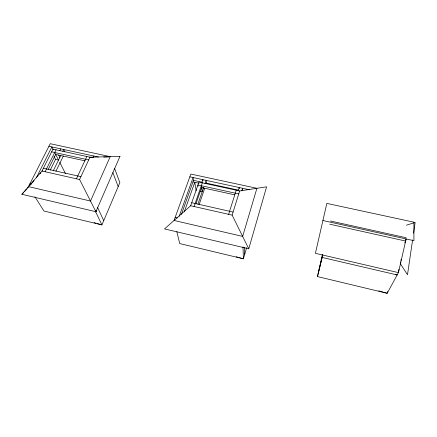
<?xml version="1.0" encoding="UTF-8"?>
<svg xmlns="http://www.w3.org/2000/svg" width="437" height="437" viewBox="0 0 437 437"><rect width="100%" height="100%" fill="white"/><g stroke="black" fill="none" stroke-linecap="round" stroke-linejoin="round"><path stroke-width="0.66" d="M412.599 239.88L407.497 274.736L400.439 263.866L400.745 261.867M413.582 233.178L415.15 222.449L406.383 225.202M404.738 242.852L405.656 241.06L405.957 239.077M400.953 260.534L401.155 259.201M398.959 269.236L398.435 272.628L387.182 293.293L317.486 276.583L322.353 254.705M387.482 291.435L387.182 293.293L378.721 290.862M322.757 254.858L322.184 257.459L397.173 274.949L395.201 274.398M322.845 220.505L413.926 240.678L413.905 222.182L326.832 203.391L315.405 253.329L398.435 272.628L406.137 238.952M318.169 273.507L322.746 254.853M317.486 276.583L322.774 255.044M248.762 248.79L266.597 186.812L239.662 190.964L198.966 182.098L190.658 205.745L164.536 228.906L248.762 248.79L232.134 215.13L239.662 190.964M246.632 247.67L243.398 258.824L179.738 243.562L176.805 231.654M241.781 190.843L242.573 188.271L242.639 190.494M238.22 190.756L239.225 187.544L239.268 188.658M228.633 214.338L236.226 190.215M197.934 204.057L203.686 187.413M205.013 183.567L206.122 180.366L206.483 183.174M199.032 204.822L204.729 188.271M195.863 204.003L201.572 187.566L234.724 194.842M201.736 182.857L202.85 179.662L203.003 180.781M194.072 206.515L202.32 182.83M181.388 214.398L193.542 180.355L193.078 177.542L179.175 216.32M184.272 211.869L194.782 182.3L196.169 190.854M95.348 211.934L95.905 211.721L119.967 156.391L89.94 157.189L52.975 149.154L42.001 171.025L21.85 194.268L95.905 211.721L96.391 211.426L95.779 210.213M93.201 157.238L93.764 156.014M95.905 211.721L79.6 179.52L89.94 157.189L89.394 157.478L93.485 157.369M76.431 178.804L86.821 156.512M55.914 171.244L63.338 156.053M53.216 170.872L60.716 155.605M62.813 151.333L63.715 149.498L64.84 151.825M50.195 170.195L55.619 159.221M59.842 150.683L60.743 148.853M48.125 169.583L55.657 154.419L85.073 160.86M45.098 171.725L56.018 149.815M36.282 177.87L51.866 146.93L53.358 149.842M23.795 192.466L21.85 194.268M24.691 191.433L26.477 189.368M27.373 188.336L28.716 186.79M29.612 185.763L34.081 180.607M39.898 173.899L40.794 172.872M119.405 156.675L119.967 156.391M42.58 170.807L42.001 171.025L79.6 179.52M103.716 157.096L109.174 156.949M48.922 146.291L98.456 157.03M189.833 176.838L249.429 189.756M193.64 180.377L202.271 182.256M206.253 183.125L238.771 190.204M192.903 181.89L199.07 183.234M51.626 151.836L88.667 159.931M238.739 193.924L197.95 184.998L198.136 186.222M200.201 191.33L202.184 191.767L201.304 185.736M330.481 221.018L406.159 237.755M329.771 224.203L405.656 241.06M43.4 168.24L80.916 176.679M191.712 202.73L233.09 212.054M190.658 205.745L232.134 215.13M29.885 183.84L31.202 184.146M175.144 217.451L177.378 217.965M236.215 256.748L238.176 257.311M239.481 257.688L243.398 258.824L242.999 246.883M94.102 222.624L96.058 223.198M97.358 223.575L101.919 224.908L119.869 182.622L114.532 168.272M34.9 196.754L43.946 211.011L101.919 224.908L95.545 211.579M54.035 156.484L55.537 159.385L58.536 160.046L54.68 152.502M59.743 162.356L65.528 173.675M58.662 155.059L59.836 157.391M97.451 207.198L103.727 220.652M112.85 172.593L118.181 186.594M202.987 187.544L203.172 188.893M244.54 247.517L244.731 254.23M256.907 188.303L242.65 236.417L174.052 220.467L190.843 174.052L256.907 188.303M110.211 156.654L90.503 201.047L28.476 186.626L50.233 143.707L110.211 156.654"/></g></svg>
